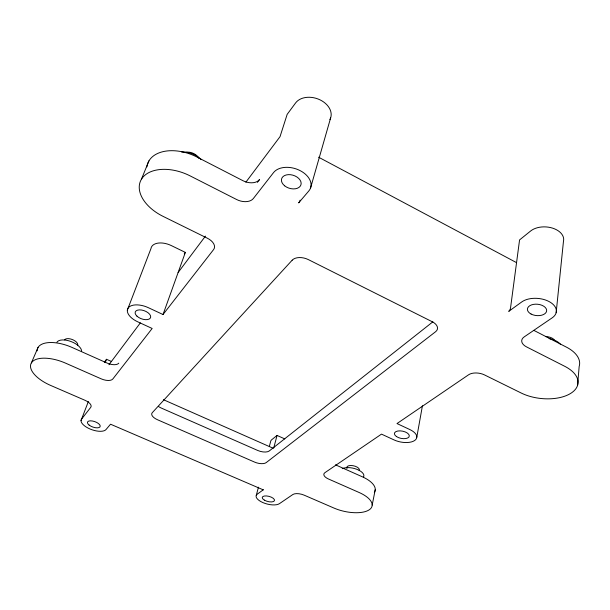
<?xml version="1.0" encoding="UTF-8"?>
<svg xmlns="http://www.w3.org/2000/svg" width="610" height="610" viewBox="0 0 610 610"><rect width="100%" height="100%" fill="white"/><g stroke="black" fill="none" stroke-linecap="round" stroke-linejoin="round"><path stroke-width="0.91" d="M577.563 385.428L579.164 366.48A35.037 19.291 5.9 0 0 566.545 347.204L533.819 330.361M556.16 312.678L563.465 241.301A18.437 11.857 3.7 0 0 552.523 228.117A18.437 11.857 3.7 0 0 530.647 230.992L519.567 239.921L510.555 307.859A3.119 1.327 -61.1 0 1 508.725 311.375L521.71 301.973A19.329 11.399 5.4 0 1 548.924 301.477A19.329 11.399 5.4 0 1 552.164 317.848L524.188 336.903A12.36 6.992 6 0 0 526.506 346.869L564.753 366.313A35.449 19.024 6.2 0 1 570.556 393.473A35.449 19.024 6.2 0 1 521.237 393.038L484.477 374.906A11.392 6.123 8.5 0 0 468.64 374.753L396.996 423.561L409.813 429.539A15.128 7.396 11.3 0 1 414.548 440.58A15.128 7.396 11.3 0 1 394.068 439.932L381.486 434.129L324.878 472.697A9.081 4.064 13.2 0 0 328.447 478.98L359.183 492.522A26.322 11.338 12.9 0 1 368.875 510.036A26.322 11.338 12.9 0 1 333.914 508.038L304.176 495.167A8.593 3.652 14 0 0 292.846 494.519L279.418 503.669A12.642 5.292 14.7 0 1 263.047 502.648A12.642 5.292 14.7 0 1 257.252 494.191L263.276 489.784A2.158 0.633 -67 0 1 262.956 489.601M416.782 437.279L422.433 405.749M372.184 505.08L375.264 489.533M273.738 447.969L277.039 435.441L284.801 438.903M256.276 495.343L258.457 487.176M269.346 446.375L270.794 440.931A12.238 5.681 14.7 0 1 271.778 439.68L277.039 435.441M310.589 187.865L330.65 117.86M263.139 489.799L110.54 424.209L106.003 429.562A13.412 5.772 19.3 0 1 89.998 428.99A13.412 5.772 19.3 0 1 81.572 419.116L90.776 407.297A9.241 4.079 19.9 0 0 84.942 400.274L50.714 385.459A28.952 13.138 20.9 0 1 31.522 362.675A28.952 13.138 20.9 0 1 65.552 363.141L101.146 378.825A9.775 4.583 20 0 0 112.835 378.978L152.165 328.47L137.7 321.805A16.317 8.57 20.2 0 1 128.23 307.89A16.317 8.57 20.2 0 1 148.238 307.638L163.023 314.524L185.349 252.403L171.257 245.555A15.662 9.036 20.9 0 0 150.96 248.583L127.353 310.071M105.202 362.691L106.514 359.282L111.592 361.547M81.031 420.526L88.381 401.494M141.39 179.294L148.947 160.872M31.362 362.927L38.056 347.433M104.318 362.256L106.514 359.282M184.25 253.89L185.349 252.403M108.946 364.757L140.353 322.881M178.105 272.548L205.44 236.108M245.868 182.207L280.028 136.663L287.158 114.375L295.598 102.945A19.245 14.007 17.9 0 1 320.036 99.857A19.245 14.007 17.9 0 1 329.918 119.537M257.397 182.337L259.517 179.569A12.985 8.601 19.8 0 1 242.94 180.69L197.106 157.105A38.239 24.316 22.4 0 0 146.873 166.911M163.023 314.524L213.614 249.551A12.208 7.274 19.9 0 0 207.369 238.213L163.114 216.39A38.743 24.042 22.1 0 1 141.779 178.692A38.743 24.042 22.1 0 1 190.061 175.855L236.604 199.516A13.161 8.509 19.6 0 0 253.363 198.509L273.554 172.584A20.26 13.557 17.4 0 1 300.219 170.67A20.26 13.557 17.4 0 1 308.812 190.968L298.656 202.886A3.317 0.702 -63.1 0 0 298.969 202.421M432.879 321.813L269.292 450.942A8.944 4.087 15.2 0 1 257.748 450.477L161.421 408.105A9.234 4.3 18.1 0 1 158.501 406.458M163.442 399.702L273.097 448.213M335.485 464.835L362.431 476.845A26.085 11.567 12.8 0 1 374.311 492.415M318.565 157.189L516.556 262.651M346.976 468.434A6.458 2.951 12.7 0 1 353.037 465.689A6.458 2.951 12.7 0 1 359.198 470.554M64.622 339.839A7.091 3.408 21.3 0 1 72.964 339.8A7.091 3.408 21.3 0 1 77.516 345.603M56.936 342.225A13.275 6.321 21.3 0 1 70.966 341.508A13.275 6.321 21.3 0 1 81.633 351.421M342.233 468.686A12.086 5.475 12.7 0 1 356.987 469.364A12.086 5.475 12.7 0 1 363.491 477.05M185.631 152.37A9.424 6.138 22.8 0 1 198.883 158.249M545.5 336.583A8.647 4.888 5.5 0 1 554.566 340.25M181.658 152.035A17.667 11.43 22.7 0 1 201.224 159.667M549.061 338.611A16.203 9.089 5.6 0 1 560.598 344.475M118.782 363.171A9.676 4.667 20.1 0 1 107.177 363.095L72.003 347.418A28.67 13.382 21.1 0 0 37.157 350.841M300.15 200.171A3.317 0.702 -63.1 0 1 299.289 201.902M292.182 260.18L152.21 412.757A9.295 4.239 18 0 0 157.471 419.733L254.576 462.09A9.005 4.034 15.2 0 0 266.181 462.616L435.586 331.733A11.895 6.855 10.1 0 0 432.2 321.714L308.37 259.616A12.23 7.434 15.5 0 0 292.182 260.18M89.098 425.056A6.71 2.882 19.3 0 0 99.926 426.962A6.71 2.882 19.3 0 0 92.461 421.007A6.71 2.882 19.3 0 0 89.098 425.056M136.922 316.117A8.159 4.285 20.2 0 0 150.228 318.206A8.159 4.285 20.2 0 0 141.566 310.025A8.159 4.285 20.2 0 0 136.922 316.117M396.393 436.501A7.564 3.698 11.3 0 0 408.982 436.951A7.564 3.698 11.3 0 0 400.213 430.866A7.564 3.698 11.3 0 0 396.393 436.501M284.641 185.814A10.126 6.779 17.4 0 0 300.936 184.845A10.126 6.779 17.4 0 0 288.271 174.651A10.126 6.779 17.4 0 0 284.641 185.814M264.344 500.116A6.321 2.646 14.7 0 0 274.416 500.749A6.321 2.646 14.7 0 0 266.372 495.93A6.321 2.646 14.7 0 0 264.344 500.116M531.074 314.036A9.661 5.704 5.4 0 0 546.568 311.306A9.661 5.704 5.4 0 0 533.46 304.382A9.661 5.704 5.4 0 0 531.074 314.036"/></g></svg>
